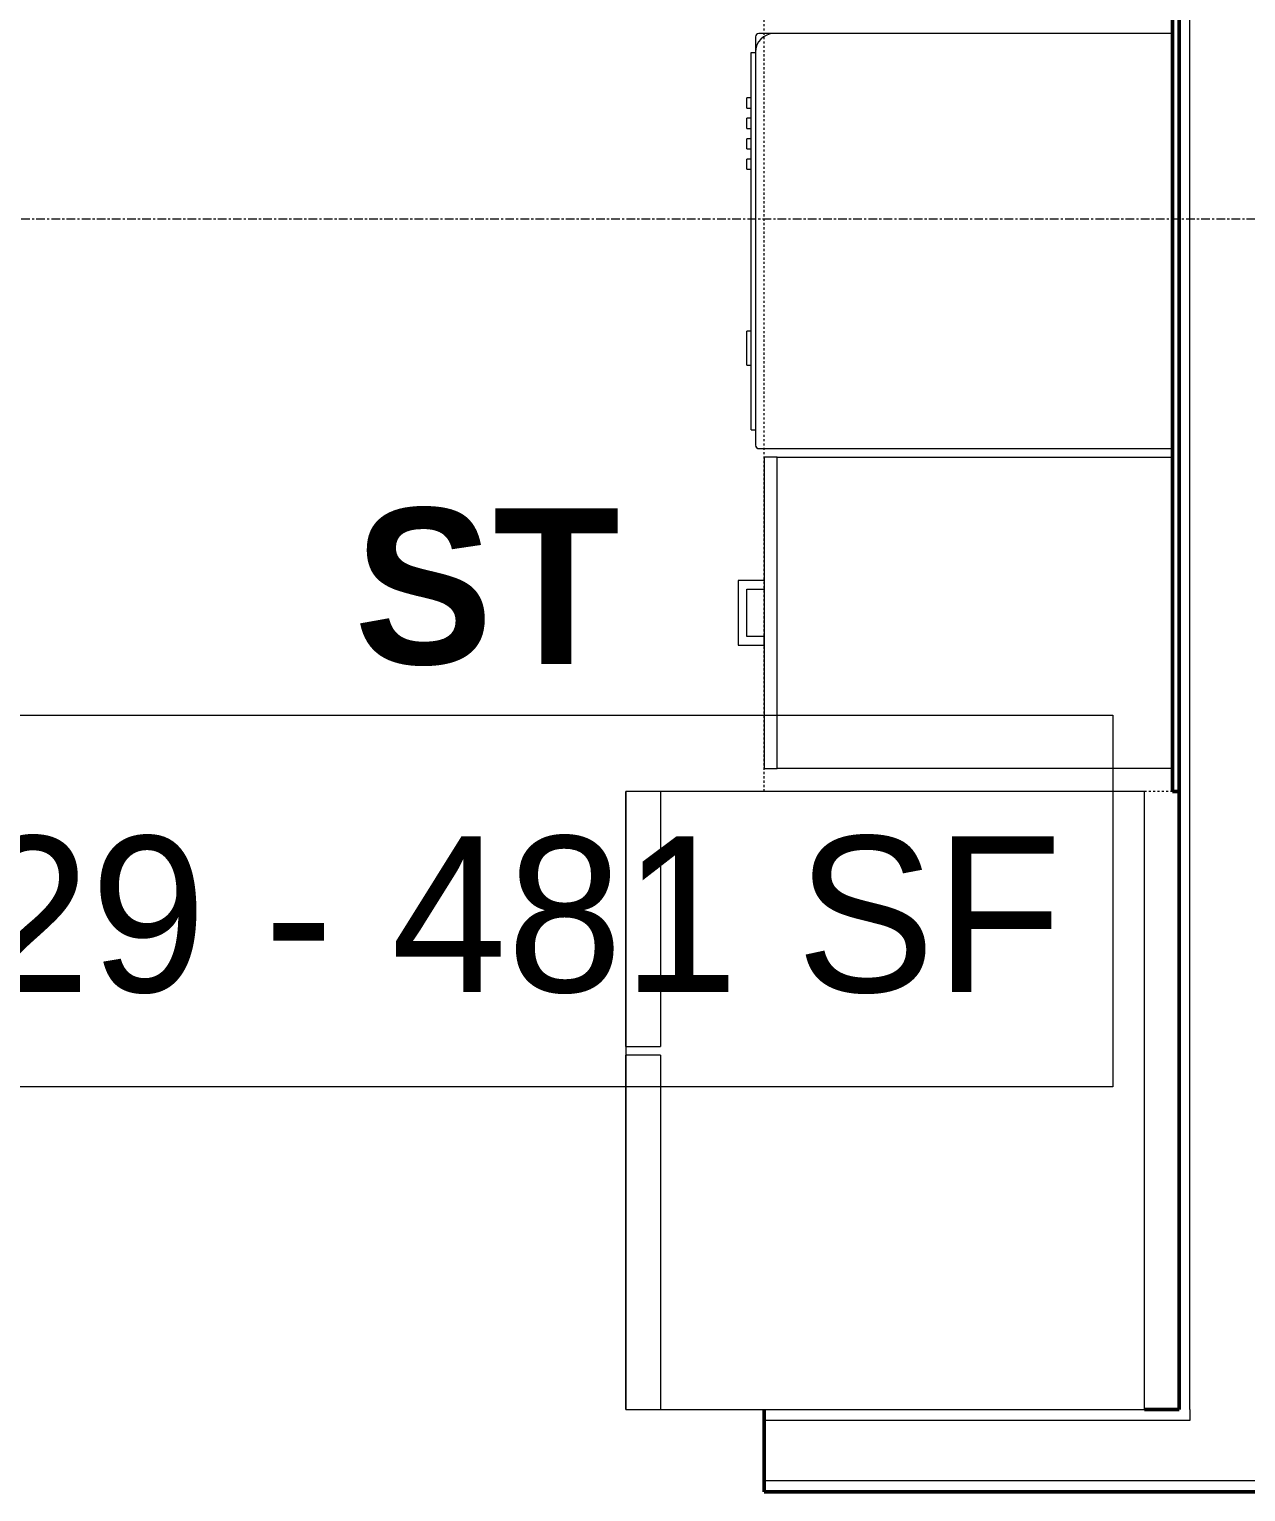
# Model space of a CAD drawing. Header units: inches. Extents: x -4217 to -1814, y 9706 to 12425.
# Drawn here: x -3748 to -3677.6, y 10393.6 to 10478.2 of the extents above; entities that cross this region are included whole.
import ezdxf

# ---------------------------------------------------------------- set-up
doc = ezdxf.new("R2010")
doc.units = ezdxf.units.IN
doc.header["$MEASUREMENT"] = 0
doc.linetypes.add('Dash', pattern=[0.25, 0.125, -0.125])
doc.linetypes.add('Grid Line 1_2_', pattern=[0.875, 0.5, -0.125, 0.125, -0.125])
for name, color, linetype, lineweight in [('A-AREA-IDEN', 2, 'Continuous', 9), ('A-WALL-3', 250, 'Continuous', 50), ('A-WALL-4', 10, 'Continuous', 13), ('Q-CASE-3', 7, 'Continuous', 9), ('Q-CASE-HDLN-1', 7, 'Dash', 9), ('Q-SPCQ-1', 7, 'Continuous', 9), ('S-GRID-1', 1, 'Grid Line 1_2_', 9)]:
    doc.layers.add(name, color=color, linetype=linetype, lineweight=lineweight)
doc.styles.add('Century Gothic', font='ufonts.com_century-gothic.ttf', dxfattribs={"height": 9})
doc.styles.add('Century Gothic_B', font='GOTHICB.TTF', dxfattribs={"height": 9})

msp = doc.modelspace()

# ---------------------------------------------------------------- linework, layer by layer
at = {"layer": 'A-AREA-IDEN', "flags": 128}
msp.add_lwpolyline([(-3760.83423, 10438.49375), (-3685.32872, 10438.49375), (-3685.32872, 10416.99768), (-3760.83423, 10416.99768)], close=True, dxfattribs=at)
at = {"layer": 'A-WALL-3'}
for p, q in [((-3681.49108, 10548.0394), (-3681.49108, 10398.3394)), ((-3681.49108, 10434.0894), (-3681.49108, 10547.1894)), ((-3681.86608, 10510.9394), (-3681.86608, 10434.0894)), ((-3681.86608, 10434.0894), (-3681.49108, 10434.0894)), ((-3705.49108, 10398.3394), (-3705.49108, 10393.5894)), ((-3681.49108, 10398.3394), (-3683.49108, 10398.3394)), ((-3705.49108, 10393.5894), (-3598.69415, 10393.5894))]:
    msp.add_line(p, q, dxfattribs=at)
at = {"layer": 'A-WALL-4'}
for p, q in [((-3680.86608, 10398.3394), (-3680.86608, 10548.0394)), ((-3680.86608, 10397.7144), (-3705.49108, 10397.7144)), ((-3680.86608, 10398.3394), (-3680.86608, 10397.7144)), ((-3598.69415, 10394.2144), (-3705.49108, 10394.2144))]:
    msp.add_line(p, q, dxfattribs=at)
at = {"layer": 'Q-CASE-3'}
for p, q in [((-3705.49108, 10453.4144), (-3705.49108, 10435.4144)), ((-3704.74108, 10453.4144), (-3705.49108, 10453.4144)), ((-3704.74108, 10435.4144), (-3704.74108, 10453.4144)), ((-3704.74108, 10453.4144), (-3681.86608, 10453.4144)), ((-3705.49108, 10446.2894), (-3706.99108, 10446.2894)), ((-3706.99108, 10446.2894), (-3706.99108, 10442.5394)), ((-3705.49108, 10446.2894), (-3705.49108, 10445.79002)), ((-3706.4917, 10445.79002), (-3705.49108, 10445.79002)), ((-3706.4917, 10443.03877), (-3706.4917, 10445.79002)), ((-3706.99108, 10442.5394), (-3705.49108, 10442.5394)), ((-3705.49108, 10443.03877), (-3706.4917, 10443.03877)), ((-3705.49108, 10442.5394), (-3705.49108, 10443.03877)), ((-3705.49108, 10435.4144), (-3704.74108, 10435.4144)), ((-3681.86608, 10435.4144), (-3704.74108, 10435.4144))]:
    msp.add_line(p, q, dxfattribs=at)
at = {"layer": 'Q-CASE-HDLN-1'}
for p, q in [((-3705.49108, 10434.0894), (-3705.49108, 10532.8144)), ((-3681.86608, 10434.0894), (-3683.49108, 10434.0894))]:
    msp.add_line(p, q, dxfattribs=at)
at = {"layer": 'Q-SPCQ-1'}
for p, q in [((-3705.99108, 10477.71755), (-3705.99108, 10476.84255)), ((-3704.91922, 10477.9144), (-3705.79422, 10477.9144)), ((-3681.86608, 10477.9144), (-3704.91922, 10477.9144)), ((-3706.24108, 10455.00734), (-3706.24108, 10476.82146)), ((-3706.24108, 10476.82146), (-3705.99089, 10476.82146)), ((-3705.99108, 10476.84255), (-3705.99108, 10454.11125)), ((-3706.49108, 10473.60774), (-3706.49108, 10474.19829)), ((-3706.24108, 10474.19829), (-3706.49108, 10474.19829)), ((-3706.49108, 10473.60774), (-3706.24108, 10473.60774)), ((-3706.49108, 10472.42664), (-3706.49108, 10473.01719)), ((-3706.24108, 10473.01719), (-3706.49108, 10473.01719)), ((-3706.49108, 10472.42664), (-3706.24108, 10472.42664)), ((-3706.49108, 10471.24553), (-3706.49108, 10471.83609)), ((-3706.24108, 10471.83609), (-3706.49108, 10471.83609)), ((-3706.49108, 10471.24553), (-3706.24108, 10471.24553)), ((-3706.49108, 10470.06443), (-3706.49108, 10470.65498)), ((-3706.24108, 10470.65498), (-3706.49108, 10470.65498)), ((-3706.49108, 10470.06443), (-3706.24108, 10470.06443)), ((-3706.24108, 10460.70694), (-3706.49108, 10460.70694)), ((-3706.49108, 10459.72269), (-3706.49108, 10460.70694)), ((-3706.49108, 10458.73844), (-3706.49108, 10459.72269)), ((-3706.49108, 10458.73844), (-3706.24108, 10458.73844)), ((-3706.24108, 10455.00734), (-3705.99108, 10455.00734)), ((-3705.79422, 10453.9144), (-3681.86608, 10453.9144)), ((-3683.49108, 10434.0894), (-3713.49108, 10434.0894)), ((-3713.49108, 10434.0894), (-3713.49108, 10398.3394)), ((-3713.49108, 10419.3394), (-3713.49108, 10434.0894)), ((-3711.49108, 10434.0894), (-3713.49108, 10434.0894)), ((-3711.49108, 10434.0894), (-3711.49108, 10419.3394)), ((-3683.49108, 10398.3394), (-3683.49108, 10434.0894)), ((-3713.49108, 10419.3394), (-3711.49108, 10419.3394)), ((-3713.49108, 10398.3394), (-3713.49108, 10418.8394)), ((-3711.49108, 10418.8394), (-3713.49108, 10418.8394)), ((-3711.49108, 10418.8394), (-3711.49108, 10398.3394)), ((-3713.49108, 10398.3394), (-3683.49108, 10398.3394)), ((-3713.49108, 10398.3394), (-3711.49108, 10398.3394))]:
    msp.add_line(p, q, dxfattribs=at)
for centre, radius, start, end in [((-3704.91922, 10476.84255), 1.07185, 90, 180), ((-3705.79422, 10477.71755), 0.19685, 90, 180), ((-3705.79422, 10454.11125), 0.19685, 180, 270), ((-3705.79422, 10454.11125), 0.19685, 195, 270)]:
    msp.add_arc(centre, radius, start, end, dxfattribs=at)
at = {"layer": 'S-GRID-1'}
msp.add_line((-1814.20638, 10467.1894), (-4168.71446, 10467.1894), dxfattribs=at)

# ---------------------------------------------------------------- texts
at = {"layer": 'A-AREA-IDEN', "char_height": 9, "attachment_point": 1}
for s, insert, width, style in [('ST', (-3729.20431, 10450.4619), 14.544, 'Century Gothic_B'), ('229 - 481 SF', (-3757.83423, 10431.49375), 83.931, 'Century Gothic')]:
    msp.add_mtext(s, dxfattribs=dict(at, insert=insert, width=width, style=style))

doc.saveas('drawing.dxf')
